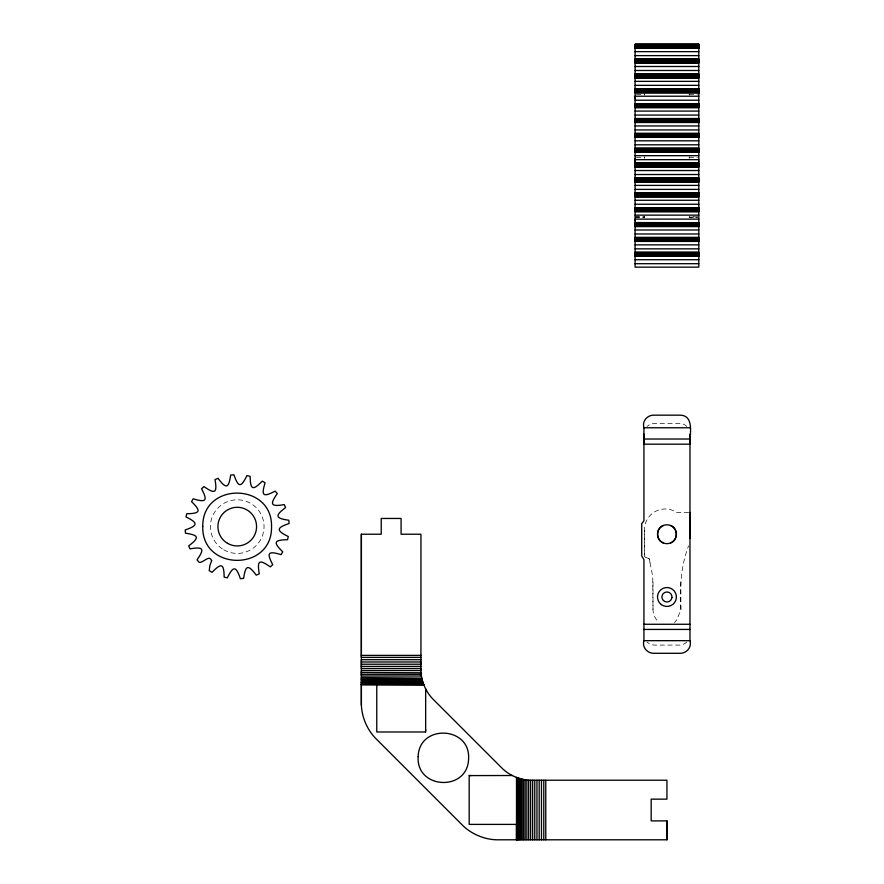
<?xml version="1.0" encoding="UTF-8"?>
<svg xmlns="http://www.w3.org/2000/svg" width="884" height="884" viewBox="0 0 884 884"><rect width="100%" height="100%" fill="white"/><g stroke="black" fill="none" stroke-linecap="round" stroke-linejoin="round"><path stroke-width="0.66" stroke-dasharray="4.42 3.31" d="M688.636 512.433L676.614 512.433A20.708 20.708 0 0 0 644.491 528.389L644.491 556.666L649.254 558.865L652.735 576.501L653 609.518A17.614 17.614 0 0 0 656.116 619.154A12.022 12.022 0 0 0 658.79 622.435M680.89 609.352C679.719 588.004 680.768 565.959 688.603 545.848M636.458 94.367L644.657 94.367M689.233 94.367L697.432 94.367M636.458 157.451L644.657 157.451M689.233 157.451L697.432 157.451M635.088 216.724L644.657 216.812M697.432 216.812L689.233 216.724L689.233 217.519L697.432 217.519M635.088 217.088L644.657 217.088M689.233 217.088L697.432 217.088M635.088 217.519L644.657 217.519L644.657 216.724M649.994 562.511L649.254 558.865L644.491 556.666L644.491 528.389M689.233 93.483L689.233 95.295M689.233 156.567L689.233 158.38M680.89 581.948L680.89 609.518L677.133 619.154A12.022 12.022 0 0 1 674.448 622.435M653 581.948L653 609.518M644.657 93.483L644.657 95.295M644.657 156.567L644.657 158.38M686.857 426.508A10.575 10.575 0 0 0 679.332 423.348L654.558 423.359A10.575 10.575 0 0 0 647.044 426.508M686.857 641.939A10.575 10.575 0 0 1 679.332 645.088L654.558 645.088A10.575 10.575 0 0 1 647.044 641.939M223.729 549.771A26.807 26.807 0 0 0 264.051 526.742A26.807 26.807 0 0 0 223.95 503.327A26.807 26.807 0 0 0 223.729 549.771"/><path stroke-width="1.33" d="M361.368 705.012L361.368 534.223L381.225 534.223L381.225 518.455L401.082 518.455L401.082 534.223L420.939 534.223L420.939 671.177C421.359 681.122 425.447 690.979 432.177 698.316L502.852 768.992C510.19 775.721 520.046 779.81 529.991 780.229L666.945 780.229L666.945 799.147L651.176 799.147L651.176 820.893L666.945 820.893L666.945 839.8L496.156 839.8C484.233 839.292 472.399 834.385 463.603 826.319L374.849 737.565C366.783 728.77 361.876 716.935 361.368 705.012L361.368 683.862L423.502 683.862M376.772 684.669L376.772 731.985L425.657 731.985M425.657 730.637L425.657 688.835M471.316 775.511L469.183 775.588L469.183 824.396L516.499 824.396L516.499 839.8L516.499 777.345M516.853 839.8L516.853 777.489M517.306 839.8L517.35 777.688M517.936 839.8L517.936 777.887M518.742 839.8L518.742 778.163M519.715 839.8L519.715 778.472M520.853 839.8L520.853 778.815M522.146 839.8L522.146 779.147M523.582 839.8L523.582 779.489M525.162 839.8L525.162 779.787M526.864 839.8L526.864 780.042M528.687 839.8L528.687 780.196M532.654 839.8L532.654 780.229M534.765 839.8L534.765 780.229M536.953 839.8L536.953 780.229M539.185 839.8L539.185 780.229M541.472 839.8L541.472 780.229M543.782 839.8L543.782 780.229M545.782 839.8L545.782 780.229M635.088 226.094L698.802 226.094M635.088 224.083L635.088 224.801L698.802 224.856M635.088 222.381L635.088 223.265L698.802 223.144M635.088 220.536L635.088 219.652M635.088 163.021L698.802 163.109M635.088 162.313L635.088 161.717M635.088 161.01L635.088 160.192M635.088 159.297L635.088 158.38M635.088 98.643L635.088 97.925M635.088 97.107L635.088 96.223L698.802 96.223M643.928 434.11L643.928 520.731L641.718 523.803L641.718 555.926L643.928 559.649L643.928 640.668C641.828 647.585 647.74 653.795 654.558 653.287L679.332 653.287C686.161 653.795 692.061 647.585 689.973 640.668L689.973 434.11M643.928 427.768L643.928 444.177L689.973 444.177C689.63 434.928 694.89 414.718 679.332 415.16L654.558 415.16C647.74 414.64 641.828 420.85 643.928 427.768L689.973 427.768M666.945 839.8L666.945 820.893M689.973 538.168L689.973 512.433M698.802 93.483L698.802 92.61L635.088 92.61M698.802 161.717L698.802 161.01M425.58 731.985L425.657 729.852M663.331 525.483C655.707 528.234 655.707 540.212 663.331 542.964M670.569 542.964C678.183 540.212 678.183 528.234 670.569 525.483M635.088 44.366L698.802 44.366M635.088 44.554L698.802 44.554M635.088 44.786L698.802 44.786M635.088 45.04L698.802 45.04M635.088 45.305L698.802 45.305M635.088 45.592L698.802 45.592M635.088 45.891L698.802 45.891M635.088 46.189L698.802 46.189M635.088 46.498L698.802 46.498M635.088 46.797L698.802 46.797M635.088 47.084L698.802 47.084M635.088 47.349L698.802 47.349M635.088 47.603L698.802 47.603M635.088 47.824L698.802 47.824M635.088 48.023L698.802 48.023M635.088 48.189L698.802 48.189M635.088 51.637L698.802 51.637M635.088 55.615L698.802 55.615M635.088 59.062L698.802 59.062M635.088 59.228L698.802 59.228M635.088 59.427L698.802 59.427M635.088 59.648L698.802 59.648M635.088 59.902L698.802 59.902M635.088 60.167L698.802 60.167M635.088 60.455L698.802 60.455M635.088 60.753L698.802 60.753M635.088 61.062L698.802 61.062M635.088 61.361L698.802 61.361M635.088 61.659L698.802 61.659M635.088 61.946L698.802 61.946M635.088 62.211L698.802 62.211M635.088 62.466L698.802 62.466M635.088 62.687L698.802 62.687M635.088 62.886L698.802 63.051M635.088 66.499L698.802 66.499M635.088 70.488L698.802 70.488M635.088 73.925L698.802 74.09M635.088 74.289L698.802 74.289M635.088 74.51L698.802 74.51M635.088 74.764L698.802 74.764M635.088 75.029L698.802 75.029M635.088 75.317L698.802 75.317M635.088 75.615L698.802 75.615M635.088 75.925L698.802 75.925M635.088 76.223L698.802 76.223M635.088 76.521L698.802 76.521M635.088 76.809L698.802 76.809M635.088 77.085L698.802 77.085M635.088 77.328L698.802 77.328M635.088 77.56L698.802 77.56M635.088 77.748L698.802 77.748M635.088 77.914L698.802 77.914M635.088 81.361L698.802 81.361M635.088 85.35L698.802 85.35M635.088 88.787L698.802 88.787M635.088 88.953L698.802 88.953M635.088 89.151L698.802 89.151M635.088 89.372L698.802 89.372M635.088 89.627L698.802 89.627M635.088 89.892L698.802 89.892M635.088 90.179L698.802 90.179M635.088 90.477L698.802 90.477M635.088 90.787L698.802 90.787M635.088 91.085L698.802 91.085M635.088 91.383L698.802 91.383M635.088 91.671L698.802 91.671M635.088 91.947L698.802 91.947L635.088 92.19M635.088 92.422L698.802 92.422M635.088 92.776L698.802 92.776M635.088 100.212L698.802 100.212M635.088 103.649L698.802 103.649M635.088 103.815L698.802 103.815M635.088 104.014L698.802 104.014M635.088 104.235L698.802 104.235M635.088 104.489L698.802 104.489M635.088 104.754L698.802 104.754M635.088 105.041L698.802 105.041M635.088 105.34L698.802 105.34M635.088 105.649L698.802 105.649M635.088 105.947L698.802 105.947M635.088 106.246L698.802 106.246M635.088 106.533L698.802 106.533M635.088 106.809L698.802 106.809M635.088 107.052L698.802 107.052M635.088 107.284L698.802 107.284M635.088 107.472L698.802 107.472M635.088 107.638L698.802 107.638M635.088 111.086L698.802 111.086M635.088 115.075L698.802 115.075M635.088 118.511L698.802 118.511M635.088 118.677L698.802 118.677M635.088 118.876L698.802 118.876M635.088 119.097L698.802 119.097M635.088 119.351L698.802 119.351M635.088 119.627L698.802 119.627M635.088 119.915L698.802 119.915M635.088 120.202L698.802 120.202M635.088 120.511L698.802 120.511M635.088 120.81L698.802 120.81M635.088 121.108L698.802 121.108M635.088 121.395L698.802 121.395M635.088 121.672L698.802 121.672M635.088 121.915L698.802 121.915M635.088 122.147L698.802 122.147M635.088 122.346L698.802 122.346M635.088 122.5L698.802 122.5M635.088 125.948L698.802 125.948M635.088 129.937L698.802 129.937M635.088 133.385L698.802 133.385M635.088 133.539L698.802 133.539M635.088 133.738L698.802 133.738M635.088 133.959L698.802 133.959M635.088 134.213L698.802 134.213M635.088 134.49L698.802 134.49M635.088 134.777L698.802 134.777M635.088 135.075L698.802 135.075M635.088 135.374L698.802 135.374M635.088 135.672L698.802 135.672M635.088 135.97L698.802 135.97M635.088 136.258L698.802 136.258M635.088 136.534L698.802 136.534M635.088 136.788L698.802 136.788M635.088 137.009L698.802 137.009M635.088 137.208L698.802 137.208M635.088 137.363L698.802 137.363M635.088 140.81L698.802 140.81M635.088 144.799L698.802 144.799M635.088 148.247L698.802 148.247M635.088 148.401L698.802 148.401M635.088 148.6L698.802 148.6M635.088 148.832L698.802 148.832M635.088 149.076L698.802 149.076M635.088 149.352L698.802 149.352M635.088 149.639L698.802 149.639M635.088 149.937L698.802 149.937M635.088 150.236L698.802 150.236M635.088 150.545L698.802 150.545M635.088 150.844L698.802 150.844M635.088 151.12L698.802 151.12M635.088 151.396L698.802 151.396M635.088 151.65L698.802 151.65M635.088 151.871L698.802 151.871M635.088 152.07L698.802 152.07M635.088 152.236L698.802 152.236M635.088 155.672L698.802 155.672M635.088 159.661L698.802 159.661M635.088 163.275L698.802 163.275M635.088 163.463L698.802 163.463M635.088 163.695L698.802 163.695M635.088 163.938L698.802 163.938M635.088 164.214L698.802 164.214M635.088 164.501L698.802 164.501M635.088 164.8L698.802 164.8M635.088 165.098L698.802 165.098M635.088 165.407L698.802 165.407M635.088 165.706L698.802 165.706M635.088 165.993L698.802 165.993M635.088 166.258L698.802 166.258M635.088 166.512L698.802 166.512M635.088 166.733L698.802 166.733M635.088 167.098L698.802 166.932M635.088 170.535L698.802 170.535M635.088 174.524L698.802 174.524M635.088 177.971L698.802 177.971M635.088 178.137L698.802 178.137M635.088 178.325L698.802 178.325M635.088 178.557L698.802 178.557M635.088 178.8L698.802 178.8M635.088 179.076L698.802 179.076M635.088 179.364L698.802 179.364M635.088 179.662L698.802 179.662M635.088 179.96L698.802 179.96M635.088 180.27L698.802 180.27M635.088 180.568L698.802 180.568M635.088 180.855L698.802 180.855M635.088 181.121L698.802 181.121M635.088 181.375L698.802 181.375M635.088 181.596L698.802 181.596M635.088 181.795L698.802 181.795M635.088 181.96L698.802 181.96M635.088 185.397L698.802 185.397M635.088 189.386L698.802 189.386M635.088 192.834L698.802 192.834M635.088 192.999L698.802 192.999M635.088 193.187L698.802 193.187M635.088 193.419L698.802 193.419M635.088 193.673L698.802 193.673M635.088 193.939L698.802 193.939M635.088 194.226L698.802 194.226M635.088 194.524L698.802 194.524M635.088 194.823L698.802 194.823M635.088 195.132L698.802 195.132M635.088 195.43L698.802 195.43M635.088 195.718L698.802 195.718M635.088 195.983L698.802 195.983M635.088 196.237L698.802 196.237M635.088 196.458L698.802 196.458M635.088 196.657L698.802 196.657M635.088 196.823L698.802 196.823M635.088 200.27L698.802 200.27M635.088 204.248L698.802 204.248M635.088 207.696L698.802 207.696M635.088 207.862L698.802 207.862M635.088 208.06L698.802 208.06M635.088 208.281L698.802 208.281M635.088 208.536L698.802 208.536M635.088 208.801L698.802 208.801M635.088 209.088L698.802 209.088M635.088 209.386L698.802 209.386M635.088 209.696L698.802 209.696M635.088 209.994L698.802 209.994M635.088 210.293L698.802 210.293M635.088 210.58L698.802 210.58M635.088 210.845L698.802 210.845M635.088 211.099L698.802 211.099M635.088 211.32L698.802 211.32M635.088 211.519L698.802 211.519M635.088 211.685L698.802 211.685M635.088 215.132L698.802 215.132M635.088 219.121L698.802 219.121M635.088 222.558L698.802 222.724M635.088 222.923L698.802 222.923M635.088 223.398L698.802 223.398M635.088 223.663L698.802 223.663M635.088 223.95L698.802 223.95M635.088 224.249L698.802 224.249M635.088 224.558L698.802 224.558M635.088 225.155L698.802 225.155M635.088 225.442L698.802 225.442M635.088 225.718L698.802 225.718M635.088 225.961L698.802 225.961M635.088 226.381L698.802 226.381M635.088 226.547L698.802 226.547M635.088 229.995L698.802 229.995M635.088 233.984L698.802 233.984M635.088 237.42L698.802 237.42M635.088 237.586L698.802 237.586M635.088 237.785L698.802 237.785M635.088 238.006L698.802 238.006M635.088 238.26L698.802 238.26M635.088 238.525L698.802 238.525M635.088 238.813L698.802 238.813M635.088 239.111L698.802 239.111M635.088 239.42L698.802 239.42M635.088 239.719L698.802 239.719M635.088 240.017L698.802 240.017M635.088 240.304L698.802 240.304M635.088 240.581L698.802 240.581M635.088 240.824L698.802 240.824M635.088 241.056L698.802 241.056M635.088 241.244L698.802 241.244M635.088 241.409L698.802 241.409M635.088 244.857L698.802 244.857M635.088 248.846L698.802 248.846M635.088 252.283L698.802 252.283M635.088 252.448L698.802 252.448M635.088 252.647L698.802 252.647M635.088 252.868L698.802 252.868M635.088 253.122L698.802 253.122M635.088 253.388L698.802 253.388M635.088 253.675L698.802 253.675M635.088 253.973L698.802 253.973M635.088 254.283L698.802 254.283M635.088 254.581L698.802 254.581M635.088 254.879L698.802 254.879M635.088 255.167L698.802 255.167M635.088 255.443L698.802 255.443M635.088 255.686L698.802 255.686M635.088 255.918L698.802 255.918M635.088 256.106L698.802 256.106M635.088 256.272L698.802 256.272M635.088 259.719L698.802 259.719M635.088 263.708L698.802 263.708M643.928 439.017L689.973 439.017M643.928 624.27L689.973 624.27M643.928 629.43L689.973 629.43M643.928 640.668L689.973 640.668M361.368 655.387L420.939 655.387M420.939 657.398L361.368 657.398L361.368 534.223M420.939 659.696L361.368 659.696L361.368 668.514L420.939 668.514L420.939 670.547L361.368 670.547L361.368 676.006L421.381 676.006M361.368 661.983L420.939 661.983L420.939 664.216L361.368 664.216M361.368 666.403L420.939 666.403M361.368 672.481L420.983 672.79M361.368 674.304L421.127 674.304M361.368 679.023L422.022 679.023M422.353 680.315L361.368 680.315L361.368 677.586L421.79 678.116M361.368 682.426L423.005 682.426M423.281 683.233L361.368 683.233L361.368 681.454L422.828 681.907M361.368 684.315L423.823 684.669L361.368 684.669M361.368 684.592L423.79 684.592M469.183 775.588L512.333 775.511M530.621 780.229L530.621 839.8M202.767 526.433C201.442 571.252 272.095 571.849 271.532 527.019C272.858 482.211 202.204 481.603 202.767 526.433M211.652 560.633L209.906 565.44L209.221 570.655L212.038 572.324C221.475 562.688 223.961 563.252 224.16 577.13L227.354 577.849C233.332 565.616 235.995 565.782 240.371 578.677L243.63 578.379C245.608 564.633 248.128 564.379 256.272 575.141L259.277 573.849C256.901 560.169 259.222 559.141 270.294 566.865L272.747 564.699C266.371 552.677 268.073 550.621 281.079 554.655L282.747 551.837C272.791 542.168 274.062 539.98 287.554 539.715L288.272 536.522C276.04 530.544 276.206 527.881 289.101 523.505L288.792 520.245C275.311 518.344 274.648 515.759 285.565 507.604L284.261 504.598C270.858 506.963 269.421 504.698 277.289 493.581L275.123 491.128C262.846 497.604 261.156 495.714 265.078 482.808L262.261 481.139C252.791 490.929 250.316 489.935 250.139 476.321L246.945 475.603C240.824 488.067 238.337 487.526 233.928 474.774L230.669 475.084C228.702 488.421 226.348 489.438 218.028 478.321L215.022 479.614C217.376 493.029 215.121 494.454 204.005 486.598L201.541 488.753C207.928 500.786 206.226 502.841 193.22 498.797L191.552 501.615C201.342 511.085 200.359 513.571 186.745 513.737L186.027 516.941C198.259 522.908 198.093 525.582 185.198 529.958L185.496 533.218C198.988 535.118 199.651 537.704 188.734 545.848L190.038 548.853C203.442 546.5 204.878 548.754 197.01 559.87L199.176 562.334C203.464 563.119 209.143 554.191 211.652 560.633M418.165 756.56C415.867 789.379 467.647 791.92 468.575 759.036C470.874 726.217 419.104 723.676 418.165 756.56M698.802 44.2L635.088 44.2L635.088 267.145L698.802 267.145L698.802 44.2M671.962 597.54L671.939 596.225A5.05 5.05 0 0 0 661.928 596.435L661.961 597.761A5.05 5.05 0 0 0 671.962 597.54M660.713 541.339A9.459 9.459 0 0 0 676.227 536.069A9.459 9.459 0 0 0 663.906 525.262A9.459 9.459 0 0 0 660.713 541.339M661.342 604.612A9.459 9.459 0 0 0 676.348 598.037A9.459 9.459 0 0 0 663.155 588.324A9.459 9.459 0 0 0 661.342 604.612M227.497 543.306A19.326 19.326 0 0 0 256.57 526.709A19.326 19.326 0 0 0 227.663 509.836A19.326 19.326 0 0 0 227.497 543.306"/></g></svg>
